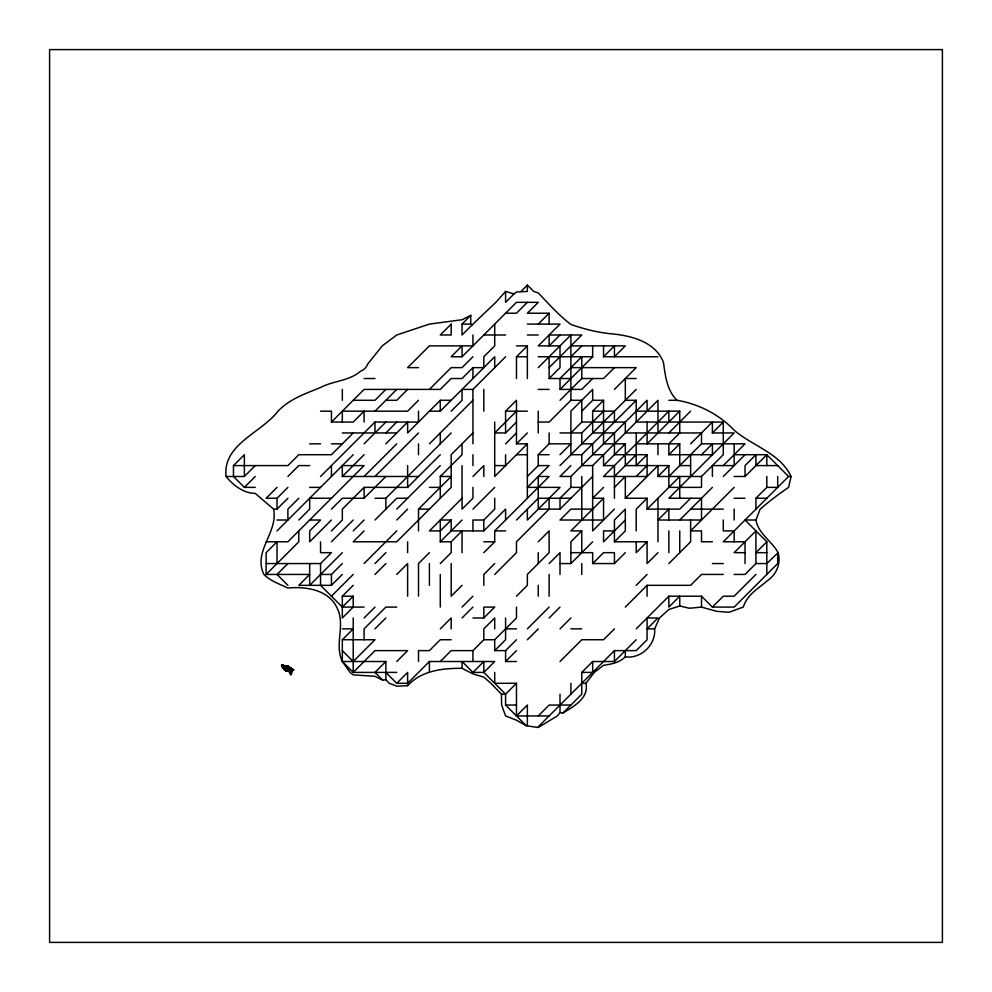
<?xml version="1.0" encoding="UTF-8"?>
<svg xmlns="http://www.w3.org/2000/svg" width="992" height="992" viewBox="0 0 992 992"><rect width="100%" height="100%" fill="white"/><g stroke="black" fill="none" stroke-linecap="round" stroke-linejoin="round"><path stroke-width="1.49" d="M284.766 668.546L286.75 670.952L285.423 670.009L285.485 668.422L287.432 668.298L287.841 669.798L287.085 670.592L289.813 671.299L290.904 674.659L291.66 672.799C289.974 667.542 292.801 672.564 290.904 674.659L289.23 670.617L286.762 670.803L284.692 668.286L286.39 670.828L287.804 670.158L286.118 670.84L285.336 668.881M284.803 669.03L284.332 667.765L284.344 669.24L284.32 667.802L282.15 666.674L283.96 669.166L288.635 670.852L284.94 669.848L284.716 668.038M778.137 552.668C781.212 563.791 776.302 574.926 766.816 581.138C757.367 589.36 747.522 594.258 743.231 607.092L728.971 612.275L716.621 611.332L701.505 607.092L689.477 608.245L679.743 606L668.856 609.46L659.519 617.979L654.621 628.866C656.01 644.775 641.006 658.998 625.32 656.853C619.43 662.668 611.407 664.218 603.545 665.285L594.295 672.402L585.925 683.29C589.248 698.058 573.475 706.676 562.985 712.963L560.009 712.665L557.293 715.939L538.247 727.52L526.268 725.735L516.472 720.192L505.585 715.939L501.63 705.052L501.444 694.164L490.891 683.29L483.823 677.127L472.936 673.878L462.049 668.323C442.568 668.199 421.538 670.518 407.625 685.67L396.75 686.166L389.211 683.29L385.863 679.656L385.863 661.515L342.327 661.515C333.882 643.969 346.208 624.774 336.66 607.092C327.93 589.583 305.561 586.284 287.903 588.045C279.682 584.077 270.394 581.064 263.884 574.442C252.7 551.056 278.355 532.568 273.618 509.132L255.254 493.408C243.189 493.16 233.405 485.398 226.064 476.482C222.506 444.143 261.367 432.983 278.008 411.172C289.701 398.92 305.437 393.7 320.552 387.488C333.337 380.705 349.395 381.027 360.468 371.268A12.028 12.028 0 0 0 367.722 364.014L382.23 345.873L396.75 334.986L429.4 324.099L462.049 319.746L470.754 315.394L470.754 324.099L472.291 324.744L495.851 302.337L505.585 291.45L514.005 293.917L516.472 291.995L527.36 291.45L527.36 285.101L533.708 291.45L538.247 292.962C548.762 303.862 558.781 315.295 570.896 324.446C584.648 329.245 598.746 332.841 613.44 333.994C632.784 336.09 655.514 342.339 663.412 362.192C665.322 375.472 666.76 390.278 677.015 400.297C698.442 403.868 719.175 414.358 734.154 430.23C752.506 446.09 779.923 452.91 791.095 476.482L788.578 487.37C778.646 494.103 769.259 501.295 760.157 509.132L755.929 520.019C758.409 533.832 771.64 540.95 778.137 552.668L766.816 563.555L755.929 563.555L745.042 574.442L734.154 574.442M286.663 669.761L286.886 670.865L289.267 670.183L286.291 671.076L285.051 669.637L288.846 671.088L284.94 669.848L286.105 669.662L283.997 668.174L282.72 665.409M289.168 666.86L287.544 665.892L287.432 668.298M284.828 666.909L282.906 665.235L283.625 667.455L282.993 667.976L281.443 665.434L282.584 664.888L285.212 665.892M291.648 670.046L290.73 669.278L291.326 668.31L288.994 670.79L285.981 670.133M287.692 670.493L286.973 671.274L287.134 669.997M286.465 667.591L285.485 668.422M286.13 666.649L286.266 665.818L288.201 666.512L286.13 666.649L287.308 666.76M290.346 671.708L290.334 674.138M286.291 671.076L287.494 670.53L286.49 670.753M289.701 669.526L288.102 669.699L288.188 668.546L290.73 669.278L290.482 667.889L290.42 669.054L290.892 668.484M287.816 669.302L286.936 671.026L287.692 668.806M284.332 667.765L284.741 669.129M290.482 670.059L290.544 671.175L292.504 670.406L289.813 671.299L289.342 670.096L290.743 671.076M286.167 669.141L284.654 667.901L284.543 665.806M290.358 669.29L290.073 667.405L290.458 668.521M283.08 667.802L285.101 669.501L282.063 666.016L281.691 664.913L283.997 668.174L282.584 664.888M286.874 667.294L285.163 666.426L287.816 668.248L288.238 667.281L287.296 666.537M289.862 671.249L289.962 671.944L290.433 670.852L288.87 670.852L289.342 670.096L289.404 670.964L286.812 670.592L283.762 668.881M289.763 671.968L289.54 671.373M291.202 671.51L290.929 672.092C290.929 669.997 289.416 673.37 290.904 674.659M287.271 670.914L284.468 668.806M288.164 666.835L287.159 666.748L285.919 669.203L285.163 666.426L283.948 667.244M283.96 669.166L283.365 668.62L283.96 669.166L284.047 668.224M282.993 667.976L284.295 668.509M293.446 670.418L293.483 669.34C289.168 671.026 295.033 668.844 290.954 668.385M255.254 487.37L244.367 487.37L233.48 476.482L233.48 465.595L244.367 454.708L244.367 476.482L226.064 476.482M244.367 476.482L255.254 465.595M244.367 487.37L255.254 476.482M320.552 411.172L331.44 411.172L331.44 422.059L364.089 389.41L440.287 389.41L451.174 378.522L462.049 378.522L472.936 367.635L483.823 367.635L483.823 356.76L494.71 345.873L494.71 324.099M277.016 487.37L266.141 498.257L277.016 498.257L287.903 487.37M287.903 476.482L298.79 465.595L309.678 465.595M385.863 389.41L374.976 400.297L353.214 400.297M273.618 509.132L277.016 509.132L287.903 498.257M353.214 432.946L331.44 454.708L298.79 454.708L287.903 465.595L233.48 465.595M374.976 411.172L396.75 389.41M472.291 324.744L462.049 334.986L462.049 324.099L470.754 315.394M298.79 498.257L287.903 509.132L287.903 520.019L277.016 520.019M320.552 476.482L374.976 422.059L418.512 422.059L418.512 411.172M407.625 389.41L396.75 400.297L385.863 400.297M277.016 530.906L353.214 454.708M364.089 443.833L385.863 422.059M514.005 293.917L505.585 302.337L505.585 291.45M521.011 291.45L527.36 285.101M298.79 520.019L309.678 509.132L309.678 498.257L331.44 498.257M266.141 541.793L287.903 541.793L364.089 465.595L342.327 465.595L342.327 476.482L364.089 454.708M385.863 432.946L396.75 422.059M418.512 400.297L407.625 411.172L342.327 411.172L342.327 422.059M429.4 389.41L451.174 367.635L462.049 367.635L472.936 356.76M462.049 356.76L462.049 345.873L451.174 356.76L462.049 356.76L516.472 302.337L538.247 302.337L527.36 313.224L549.122 313.224L549.122 324.099M385.863 443.833L407.625 422.059L407.625 432.946L440.287 400.297L451.174 400.297M527.36 302.337L516.472 313.224L505.585 313.224M342.327 574.442L331.44 585.33L298.79 585.33L309.678 574.442L266.141 574.442L298.79 541.793L298.79 530.906M331.44 509.132L342.327 498.257L364.089 498.257L385.863 476.482M364.089 476.482L396.75 443.833M287.903 563.555L277.016 574.442L287.903 585.33M331.44 520.019L309.678 541.793L309.678 530.906L320.552 520.019L309.678 520.019M440.287 454.708L407.625 487.37L364.089 487.37L342.327 509.132L342.327 520.019L331.44 530.906M374.976 476.482L418.512 432.946M429.4 411.172L440.287 411.172L494.71 356.76L494.71 367.635M451.174 411.172L462.049 400.297L462.049 389.41L472.936 389.41L505.585 356.76M538.247 324.099L549.122 313.224M331.44 541.793L353.214 520.019M429.4 443.833L472.936 400.297M516.472 378.522L516.472 356.76L527.36 345.873L516.472 345.873M266.141 563.555L320.552 563.555L331.44 552.668L320.552 552.668L320.552 541.793M353.214 530.906L364.089 520.019M385.863 509.132L385.863 498.257L451.174 432.946M342.327 552.668L309.678 585.33L309.678 563.555M364.089 530.906L353.214 541.793L396.75 541.793L451.174 487.37L451.174 454.708L472.936 432.946M374.976 520.019L396.75 498.257L407.625 498.257M560.009 334.986L549.122 345.873L549.122 334.986L581.783 334.986L549.122 367.635M331.44 585.33L331.44 574.442L342.327 563.555M396.75 509.132L440.287 465.595M538.247 367.635L570.896 334.986L570.896 400.297L549.122 422.059L538.247 422.059M396.75 520.019L407.625 509.132M440.287 498.257L440.287 476.482L462.049 454.708L462.049 443.833M516.472 411.172L494.71 432.946L505.585 432.946L505.585 411.172L516.472 400.297L516.472 443.833L527.36 443.833L527.36 498.257M331.44 596.204L353.214 574.442M364.089 563.555L396.75 530.906M418.512 530.906L418.512 509.132L451.174 476.482L440.287 476.482M549.122 356.76L549.122 378.522L560.009 367.635L560.009 345.873L538.247 345.873L560.009 324.099L527.36 324.099M570.896 356.76L581.783 345.873M342.327 596.204L353.214 596.204L353.214 607.092L342.327 617.979L342.327 596.204L353.214 585.33M374.976 563.555L385.863 552.668M505.585 432.946L516.472 422.059M320.552 563.555L320.552 585.33L342.327 607.092L353.214 596.204M374.976 574.442L385.863 563.555M472.936 476.482L483.823 465.595L483.823 476.482M505.585 443.833L516.472 432.946M560.009 400.297L581.783 378.522L581.783 356.76L560.009 378.522L560.009 389.41L592.658 356.76L592.658 345.873M462.049 498.257L429.4 530.906L440.287 530.906L451.174 520.019L440.287 520.019L440.287 541.793L451.174 541.793L462.049 530.906L462.049 552.668M516.472 443.833L527.36 432.946M603.545 345.873L603.545 356.76L614.432 345.873L614.432 356.76L625.32 345.873L570.896 345.873M396.75 574.442L407.625 563.555L407.625 596.204M527.36 443.833L494.71 476.482L494.71 422.059M592.658 378.522L581.783 389.41L560.009 389.41M385.863 679.656L382.751 680.177L374.976 676.284L353.214 674.882L350.102 672.402L342.327 661.515L342.327 639.741L353.214 628.866L342.327 628.866M364.089 617.979L374.976 607.092M429.4 552.668L418.512 563.555L418.512 596.204M440.287 541.793L462.049 520.019M472.936 509.132L494.71 487.37M614.432 367.635L603.545 378.522L581.783 378.522M527.36 476.482L538.247 465.595L538.247 454.708L549.122 443.833L570.896 443.833L560.009 454.708M581.783 411.172L592.658 400.297L603.545 400.297L603.545 443.833L625.32 443.833L625.32 465.595L668.856 465.595L668.856 487.37L701.505 487.37L701.505 476.482L723.28 454.708L723.28 422.059L636.207 422.059L636.207 400.297L625.32 400.297L625.32 378.522L636.207 378.522M374.976 628.866L385.863 617.979M440.287 563.555L451.174 552.668L451.174 541.793M451.174 520.019L451.174 530.906L483.823 530.906L483.823 520.019L494.71 509.132L494.71 498.257M570.896 432.946L581.783 422.059L625.32 422.059L625.32 432.946L701.505 432.946L701.505 443.833L668.856 476.482M668.856 422.059L668.856 411.172L603.545 476.482L647.082 476.482L647.082 454.708L614.432 454.708L614.432 432.946L592.658 432.946L592.658 411.172L603.545 400.297M614.432 389.41L636.207 367.635L570.896 367.635M483.823 530.906L505.585 509.132L505.585 520.019M560.009 432.946L581.783 432.946L603.545 411.172M483.823 552.668L494.71 541.793L494.71 530.906L549.122 476.482L538.247 476.482L538.247 509.132L560.009 509.132L592.658 476.482M560.009 465.595L636.207 389.41M516.472 520.019L538.247 498.257L570.896 498.257M570.896 465.595L560.009 476.482L570.896 476.482L647.082 400.297L647.082 411.172M592.658 400.297L592.658 389.41L570.896 411.172L570.896 454.708L581.783 454.708L636.207 400.297M385.863 661.515L374.976 672.402L382.751 680.177M462.049 585.33L451.174 596.204L451.174 563.555M396.75 661.515L407.625 650.628L374.976 650.628L353.214 672.402L342.327 661.515M494.71 563.555L483.823 574.442L483.823 585.33M570.896 476.482L570.896 487.37L560.009 498.257L560.009 509.132M614.432 509.132L592.658 530.906L592.658 465.595L657.969 400.297L657.969 432.946M440.287 628.866L451.174 617.979L451.174 628.866M462.049 607.092L472.936 596.204M494.71 574.442L516.472 552.668L516.472 541.793L549.122 509.132L549.122 498.257M614.432 498.257L614.432 465.595L603.545 465.595L625.32 443.833M385.863 672.402L396.75 683.29L407.625 672.402L407.625 685.67M462.049 617.979L472.936 607.092M538.247 541.793L549.122 530.906L549.122 552.668L527.36 574.442L527.36 585.33L516.472 596.204M462.049 668.323L462.049 661.515L472.936 672.402L483.823 672.402L494.71 661.515L429.4 661.515L407.625 683.29L396.75 683.29M603.545 487.37L592.658 498.257L603.545 498.257L603.545 520.019L560.009 520.019L570.896 509.132L592.658 509.132M614.432 476.482L636.207 454.708M636.207 411.172L679.743 411.172L647.082 443.833L647.082 422.059M440.287 661.515L451.174 650.628L472.936 650.628L483.823 639.741L494.71 639.741L516.472 617.979L516.472 607.092M483.823 617.979L494.71 607.092L483.823 607.092L483.823 617.979L472.936 617.979M603.545 498.257L570.896 530.906L581.783 530.906L581.783 552.668M614.432 487.37L625.32 476.482L625.32 498.257L647.082 498.257L647.082 509.132L679.743 509.132L690.618 498.257M647.082 454.708L636.207 465.595L636.207 432.946M668.856 432.946L690.618 411.172M549.122 563.555L560.009 552.668L560.009 574.442M581.783 530.906L570.896 541.793L570.896 563.555L560.009 563.555M636.207 476.482L647.082 465.595M625.32 498.257L657.969 465.595L657.969 476.482L701.505 476.482M679.743 411.172L679.743 432.946L668.856 443.833L668.856 454.708L679.743 443.833L679.743 465.595L690.618 465.595M570.896 563.555L592.658 541.793M657.969 476.482L668.856 465.595M690.618 443.833L712.392 422.059L712.392 432.946L734.154 432.946L668.856 498.257L701.505 498.257L701.505 520.019L657.969 520.019L668.856 509.132L668.856 520.019M472.936 672.402L483.823 661.515L483.823 672.402L505.585 694.164L505.585 705.052L526.268 725.735M494.71 639.741L494.71 650.628L505.585 639.741L505.585 617.979M625.32 520.019L603.545 541.793L603.545 530.906L614.432 530.906M647.082 498.257L636.207 509.132L636.207 530.906M712.392 432.946L723.28 422.059M494.71 650.628L505.585 650.628L516.472 639.741M527.36 628.866L549.122 607.092M592.658 563.555L603.545 552.668L614.432 552.668L614.432 563.555L592.658 563.555L592.658 552.668L570.896 552.668M614.432 541.793L625.32 530.906L625.32 509.132L614.432 520.019L614.432 541.793L647.082 541.793L647.082 563.555L657.969 552.668M647.082 509.132L679.743 476.482L679.743 498.257M701.505 454.708L712.392 443.833L712.392 454.708L668.856 454.708M516.472 661.515L505.585 661.515L516.472 650.628M527.36 639.741L538.247 628.866M549.122 617.979L560.009 607.092M614.432 563.555L625.32 552.668M560.009 628.866L570.896 617.979M647.082 541.793L636.207 552.668L636.207 541.793M723.28 465.595L745.042 443.833L701.505 443.833M494.71 672.402L494.71 683.29L516.472 683.29L505.585 694.164L501.444 694.164M679.743 520.019L712.392 487.37M723.28 476.482L745.042 454.708M560.009 661.515L581.783 639.741L603.545 639.741L614.432 628.866M636.207 585.33L647.082 574.442M734.154 487.37L690.618 530.906L701.505 530.906L701.505 541.793L712.392 541.793M734.154 476.482L745.042 476.482L766.816 454.708L788.578 476.482L791.095 476.482M549.122 715.939L516.472 715.939L527.36 705.052L527.36 725.462M625.32 607.092L647.082 585.33L690.618 585.33L701.505 574.442L723.28 574.442M668.856 563.555L690.618 541.793L690.618 520.019M538.247 715.939L549.122 705.052L570.896 705.052M562.985 712.963L581.783 694.164L581.783 672.402L592.658 661.515L614.432 661.515L636.207 639.741M755.929 509.132L755.929 498.257L766.816 487.37L766.816 476.482M538.247 726.826L614.432 650.628L636.207 650.628L647.082 639.741L647.082 617.979L657.969 617.979L647.082 628.866L654.621 628.866M636.207 628.866L668.856 596.204L701.505 596.204L712.392 607.092L734.154 607.092L777.691 563.555L777.691 552.668M788.578 476.482L723.28 541.793L745.042 541.793L745.042 563.555M755.929 520.019L745.042 520.019L766.816 541.793L755.929 552.668L766.816 552.668M712.392 607.092L723.28 596.204L734.154 596.204L755.929 574.442M284.406 666.959L285.423 666.016L285.721 667.157M287.668 670.133L286.601 670.493M286.601 670.741L287.841 669.798L286.936 671.026M287.159 670.146L287.73 669.687L286.862 669.873M289.962 670.443L291.598 669.55L287.841 670.939L290.42 669.488M287.978 669.079L285.237 669.34M288.585 670.282L292.07 668.856L290.73 669.278M282.633 666.946L282.906 665.235M287.221 670.728L289.887 670.443L286.812 670.592L285.076 669.674M288.102 669.699L289.813 668.658M286.589 669.191L285.386 669.526M289.081 670.691L292.243 670.803M290.458 670.468L291.685 669.947L292.59 670.716M286.688 670.815L287.333 670.542M289.267 670.183L287.816 670.766L289.218 670.617M282.993 666.339L282.15 666.674L284.22 668.261L283.204 666.537M286.638 668.236L287.159 666.748M287.308 670.828L286.7 670.232M290.854 669.786L293.806 669.885L292.702 670.022M285.113 666.153L286.266 665.818M286.316 670.555L287.258 670.443L287.035 669.216M287.048 670.778L288.734 670.753L287.841 670.939L290.916 668.831L290.21 669.104L290.78 668.112L290.073 667.405M462.049 324.099L470.754 324.099M483.823 334.986L505.585 334.986M527.36 334.986L538.247 334.986M516.472 356.76L527.36 356.76M538.247 356.76L592.658 356.76M603.545 356.76L657.969 356.76M418.512 367.635L407.625 367.635L429.4 345.873L472.936 345.873L472.936 334.986M364.089 378.522L374.976 378.522M549.122 378.522L570.896 378.522M538.247 389.41L549.122 389.41M570.896 400.297L581.783 400.297L581.783 422.059M668.856 400.297L677.015 400.297M505.585 411.172L527.36 411.172M592.658 411.172L614.432 411.172L614.432 422.059M331.44 422.059L353.214 422.059L364.089 411.172L364.089 422.059M342.327 432.946L396.75 432.946M309.678 443.833L320.552 443.833M331.44 443.833L342.327 443.833M636.207 443.833L679.743 443.833M516.472 454.708L527.36 454.708M538.247 454.708L549.122 454.708M734.154 454.708L766.816 454.708L766.816 465.595M494.71 465.595L505.585 465.595L505.585 454.708M538.247 465.595L549.122 465.595L527.36 487.37L560.009 487.37L527.36 520.019L527.36 509.132M592.658 465.595L581.783 465.595L581.783 454.708M777.691 465.595L755.929 465.595L755.929 454.708L745.042 465.595L745.042 476.482M342.327 476.482L418.512 476.482M309.678 487.37L320.552 487.37M429.4 487.37L440.287 487.37M570.896 487.37L581.783 487.37M766.816 487.37L777.691 487.37L777.691 476.482M374.976 498.257L385.863 498.257M734.154 498.257L745.042 498.257M755.929 498.257L766.816 498.257M418.512 509.132L429.4 509.132M690.618 509.132L723.28 509.132M483.823 520.019L472.936 520.019L472.936 530.906M494.71 530.906L505.585 530.906M483.823 541.793L494.71 541.793M745.042 552.668L734.154 552.668L755.929 530.906L755.929 563.555M712.392 563.555L723.28 563.555M320.552 574.442L331.44 574.442M342.327 607.092L364.089 607.092M396.75 607.092L385.863 607.092L364.089 628.866L364.089 639.741M505.585 628.866L516.472 628.866M570.896 628.866L581.783 628.866M342.327 639.741L374.976 639.741L353.214 661.515L342.327 650.628M451.174 639.741L440.287 639.741L429.4 650.628L418.512 650.628L418.512 661.515M396.75 672.402L353.214 672.402L353.214 617.979M581.783 672.402L592.658 672.402L592.658 661.515M581.783 683.29L585.925 683.29M505.585 705.052L516.472 705.052M285.423 666.016L284.196 665.818M286.18 666.376L287.085 666.463M284.766 667.343L283.154 666.636M284.94 669.848L289.453 672.055M284.208 668.707L284.853 669.116M283.91 667.616L284.654 667.901L283.935 666.798M286.39 666.909L285.684 666.488M289.999 667.641L287.544 665.892M289.404 671.683L290.52 673.122M285.361 669.588L286.725 670.679M288.238 667.281L287.779 666.872L287.816 668.248M285.237 667.48L286.192 668.583M287.432 669.798L288.945 671.311M285.237 669.65L285.808 670.369L284.977 668.633M289.069 667.492L289.552 668.137M285.002 669.042L286.043 670.666M289.503 667.517L289.974 668.323M288.536 666.165L288.957 666.922M289.999 669.464L290.284 670.766M766.816 541.793L766.816 574.442M734.154 443.833L734.154 465.595L712.392 465.595L712.392 476.482M734.154 509.132L734.154 520.019M734.154 541.793L734.154 530.906L723.28 530.906L723.28 520.019M701.505 596.204L701.505 607.092M690.618 454.708L690.618 476.482M679.743 530.906L679.743 552.668M679.743 606L679.743 596.204L668.856 607.092L668.856 596.204M668.856 530.906L668.856 552.668M657.969 443.833L657.969 454.708M657.969 498.257L657.969 541.793M647.082 585.33L647.082 596.204M625.32 650.628L625.32 656.853M614.432 650.628L614.432 661.515M603.545 465.595L603.545 454.708L592.658 454.708L592.658 443.833L581.783 443.833L581.783 432.946M581.783 476.482L581.783 520.019M581.783 563.555L581.783 574.442M570.896 683.29L570.896 694.164M560.009 694.164L560.009 712.665M549.122 432.946L549.122 443.833M549.122 574.442L549.122 596.204M538.247 411.172L538.247 432.946M538.247 552.668L538.247 563.555M538.247 585.33L538.247 596.204M527.36 345.873L527.36 378.522M516.472 683.29L516.472 715.939M505.585 650.628L505.585 661.515M494.71 628.866L494.71 617.979L483.823 628.866L483.823 639.741M483.823 389.41L483.823 411.172M472.936 367.635L472.936 378.522M472.936 389.41L472.936 443.833M472.936 454.708L472.936 465.595M472.936 487.37L472.936 498.257L462.049 509.132L462.049 465.595M472.936 650.628L472.936 661.515M440.287 400.297L440.287 411.172M440.287 432.946L440.287 443.833M440.287 574.442L440.287 607.092M429.4 563.555L429.4 585.33M429.4 661.515L429.4 672.402M418.512 443.833L418.512 454.708M407.625 465.595L407.625 487.37M407.625 541.793L407.625 552.668M374.976 422.059L374.976 432.946M364.089 487.37L364.089 498.257M342.327 389.41L342.327 400.297M331.44 465.595L331.44 476.482M277.016 498.257L277.016 509.132M277.016 563.555L277.016 541.793L266.141 552.668L266.141 574.442M285.138 669.848L284.406 669.798L285.138 669.848M286.279 668.992L285.026 670.282L286.279 668.992M451.174 324.099L440.287 334.986L451.174 334.986L451.174 324.099M942.4 49.6L49.6 49.6L49.6 942.4L942.4 942.4L942.4 49.6"/></g></svg>
